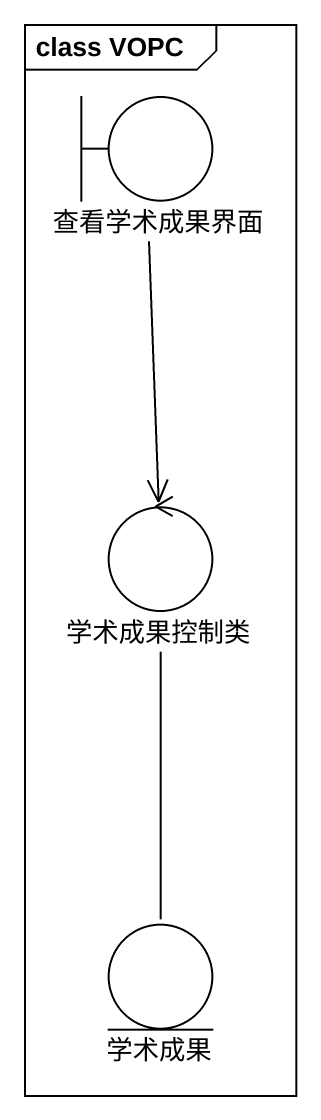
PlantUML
@startuml
mainframe class VOPC
boundary 查看学术成果界面
control 学术成果控制类
entity 学术成果
查看学术成果界面 --> 学术成果控制类
学术成果控制类 -- 学术成果
@enduml
